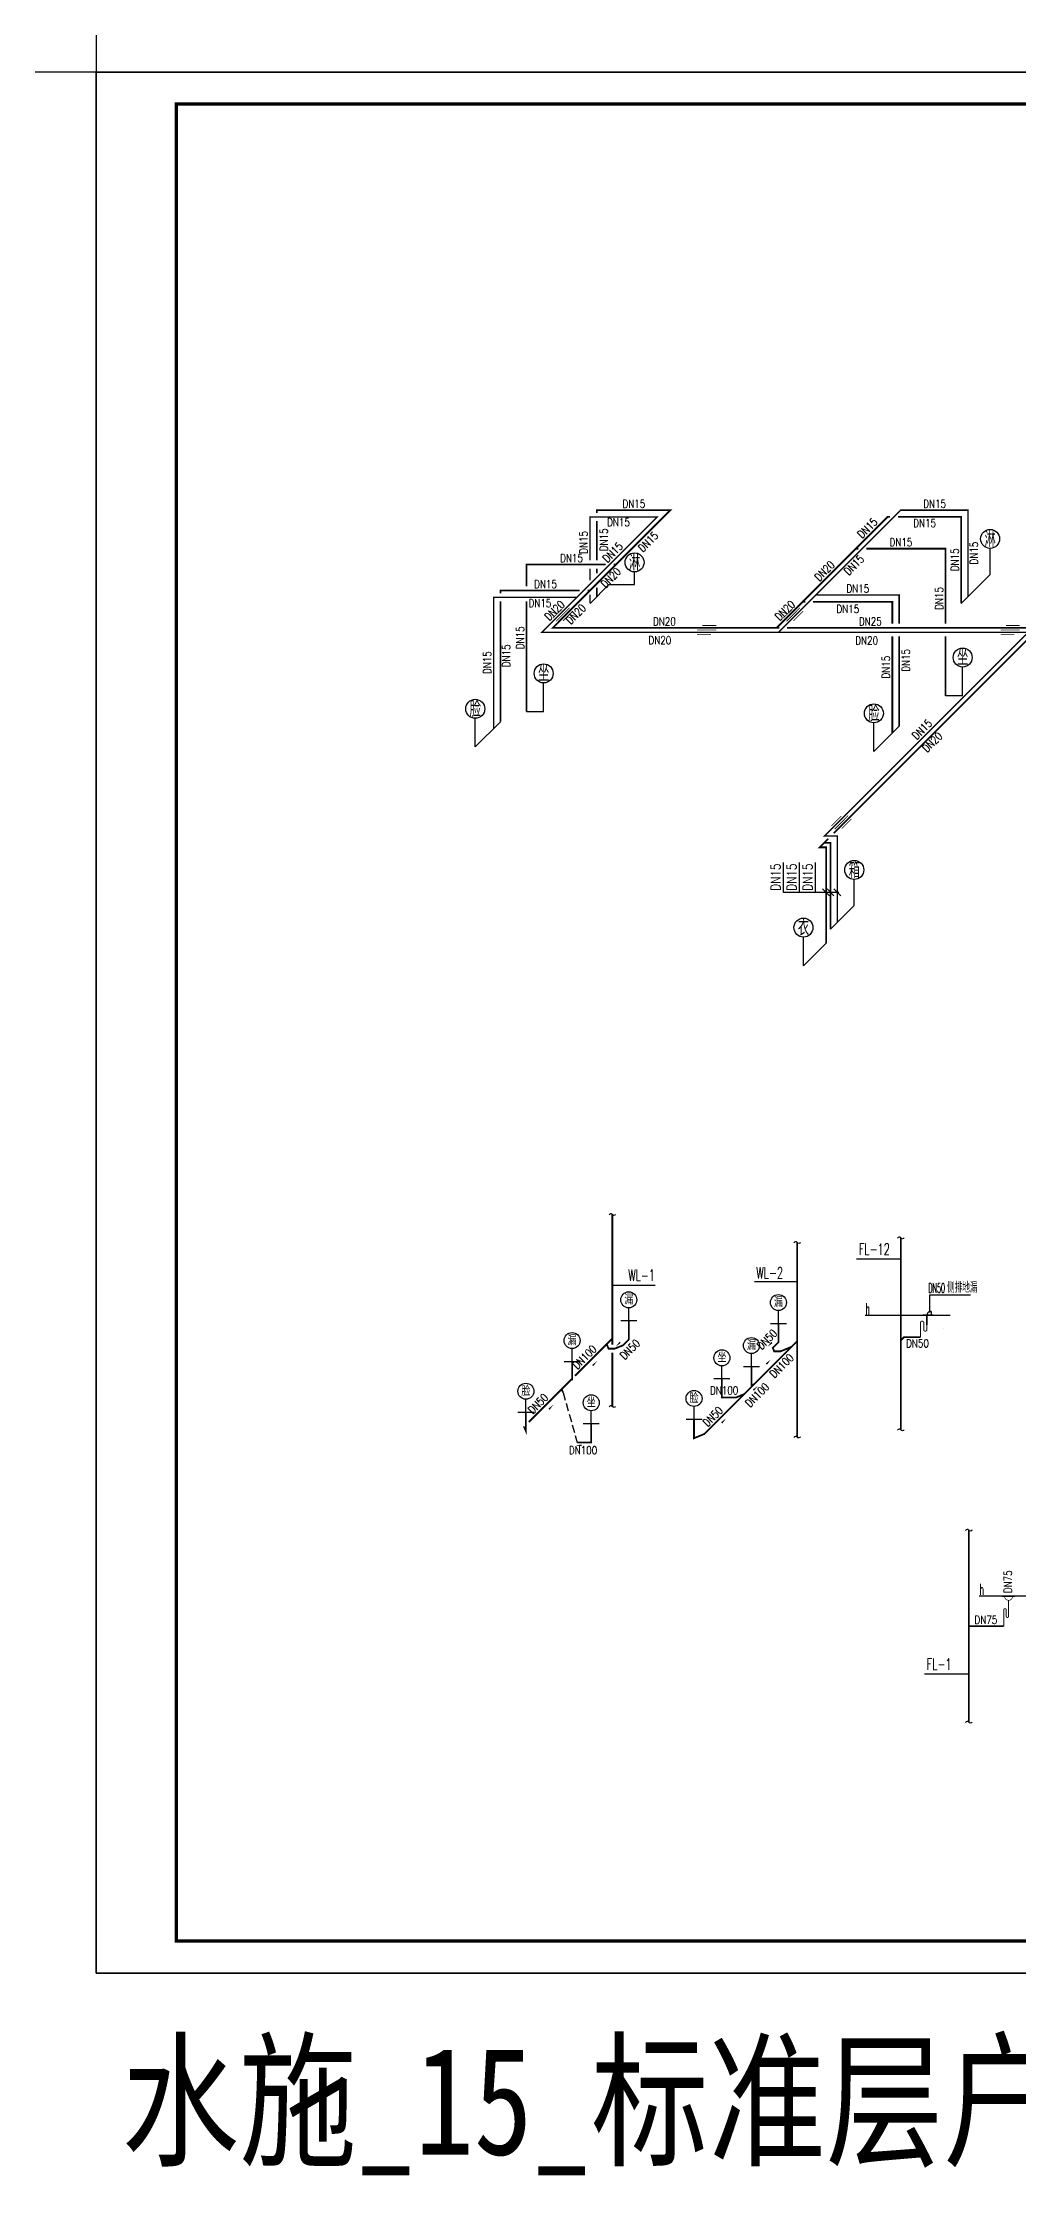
# Model space of a CAD drawing. Extents: x 27938 to 1507990, y 110129 to 923079.
# Drawn here: x 1188546 to 1203793, y 513395 to 546714 of the extents above; entities that cross this region are included whole.
import ezdxf
from ezdxf.enums import TextEntityAlignment as Align

# ---------------------------------------------------------------- set-up
doc = ezdxf.new("R2010")
doc.units = 0
doc.header["$LTSCALE"] = 1000
doc.header["$MEASUREMENT"] = 0
doc.linetypes.add('DASH', pattern=[0.35, 0.25, -0.1])
for name, color, linetype in [('----给排水', 4, 'Continuous'), ('DIM_不分区给水', 3, 'Continuous'), ('DIM_废水', 31, 'Continuous'), ('DIM_污水', 2, 'Continuous'), ('DIM_阳台', 3, 'Continuous'), ('EQUIP_废水', 7, 'Continuous'), ('EQUIP_污水', 7, 'Continuous'), ('PIPE-不分区热给水', 5, 'RJ'), ('PIPE-不分区给水', 3, 'J'), ('PIPE-废水', 31, 'TG_F'), ('PIPE-污水', 2, 'W'), ('S-公用说明', 7, 'Continuous'), ('text', 7, 'Continuous'), ('TEXT_不分区热给水', 7, 'Continuous'), ('TEXT_不分区给水', 7, 'Continuous'), ('TEXT_废水', 7, 'Continuous'), ('TEXT_污水', 7, 'Continuous'), ('TWT_IDEN', 3, 'Continuous'), ('TWT_LEAD', 3, 'Continuous'), ('TWT_TITLE', 7, 'Continuous'), ('VALVE_不分区给水', 7, 'Continuous'), ('WP_DIM', 4, 'Continuous'), ('图框', 140, 'Continuous'), ('导图字', 7, 'Continuous')]:
    doc.layers.add(name, color=color, linetype=linetype)
doc.styles.add('_TWT_PIPEDN', font='SIMPLEX', dxfattribs={"width": 0.8, "height": 3.5, "bigfont": 'HZTXT'})
doc.styles.add('_TWT_SERIAL', font='SIMPLEX', dxfattribs={"width": 0.8, "height": 3.5, "bigfont": 'HZTXT'})
doc.styles.add('DIM_FONT_T3', font='SIMPLEX', dxfattribs={"width": 0.705882, "bigfont": 'GBCBIG'})
doc.styles.add('HZ', font='txt', dxfattribs={"bigfont": 'hztxt'})
doc.styles.get("Standard").update_dxf_attribs({"font": 'gbenor.shx', "bigfont": 'gbcbig.shx'})
doc.styles.add('TG_LINETYPE', font='SIMPLEX', dxfattribs={"width": 0.8, "height": 3, "bigfont": 'HZTXT'})
doc.styles.add('中西文等高字体', font='HZTXT_E.shx', dxfattribs={"width": 0.7, "height": 4, "bigfont": 'hztxt.shx'})
doc.styles.add('黑体', font='simhei.ttf')
doc.linetypes.add('J', pattern='A,3,-0.2,["J",Standard,S=0.25,R=0,X=-0.1,Y=-0.115],-0.2', length=3.4)
doc.linetypes.add('RJ', pattern='A,3,-0.2,["RJ",Standard,S=0.25,R=0,X=-0.1,Y=-0.115],-0.35', length=3.55)
doc.linetypes.add('TG_F', pattern='A,2,-0.3,["F",TG_LINETYPE,S=0.1,R=0,X=-0.23,Y=-0.15],0', length=2.3)
doc.linetypes.add('W', pattern='A,3,-0.2,["W",Standard,S=0.25,R=0,X=-0.1,Y=-0.115],-0.2', length=3.4)

# ---------------------------------------------------------------- blocks, each defined once
blk = doc.blocks.new('A$C4167170E')
blk.add_line((67, 61), (67, 0))
blk.add_lwpolyline([(67, 62, 0.433509), (0, 0, 0.433509)], format="xyb")
blk.add_lwpolyline([(99, 0), (-66, 0)])
at = {"style": 'HZ', "text_generation_flag": 4, "width": 1, "flags": 1}
for tag in ['UNIT', 'SPEC', 'WHAT']:
    blk.add_attdef(tag, (0, 62), '', height=0.0005, rotation=90, dxfattribs=at)
blk = doc.blocks.new('$VALVE$00000533')
at = {"ltscale": 0.5, "const_width": 25}
for points in [[(-225, 75), (225, 75)], [(-225, -75), (225, -75)]]:
    blk.add_lwpolyline(points, dxfattribs=at)
blk = doc.blocks.new('A$C0C247F3C')
at = {"layer": 'VALVE_不分区给水', "xscale": -0.48, "yscale": -0.48, "zscale": 0.48}
for p, rotation in [((10027, 1827), 225.0000000072394), ((10135, 1835), 225.0000000072394), ((13967, 1767), 225.0000000072394), ((14075, 1775), 225.0000000072394), ((15719, 1819), 225.0000000072394), ((15827, 1827), 225.0000000072394), ((10554, 1556), 180), ((14422, 1556), 180), ((274, 274), 225.0000000072394), ((382, 282), 225.0000000072394), ((3874, 274), 225.0000000072394), ((3982, 282), 225.0000000072394), ((8603, 403), 225.0000000072394), ((8711, 411), 225.0000000072394), ((14216, 316), 225.0000000072394), ((14325, 325), 225.0000000072394), ((18823, 223), 225.0000000072394), ((22383, 283), 225.0000000072394), ((22492, 292), 225.0000000072394), ((2534, 0), 180), ((2618, 71), 180), ((7278, 0), 180), ((7361, 71), 180), ((14955, 0), 180), ((15038, 71), 180), ((18715, 215), 225.0000000072394), ((19545, 0), 180), ((19628, 71), 180), ((4627, -2973), 225.0000000072394), ((4736, -2964), 225.0000000072394), ((11457, -3043), 225.0000000072394), ((11565, -3034), 225.0000000072394)]:
    blk.add_blockref('$VALVE$00000533', p, dxfattribs=dict(at, rotation=rotation))
blk = doc.blocks.new('$TwtSys$00000132')
at = {"elevation": 0}
blk.add_lwpolyline([(7, -101, -0.575183), (0, 0, 0.604745), (-11, 101, 16.924828)], format="xyb", dxfattribs=at)
blk = doc.blocks.new('$ATTACHMENT$00000056')
at = {"const_width": 30}
blk.add_lwpolyline([(0, 0), (0, 462, -0.75), (100, 462), (100, 227, 0.749772), (200, 225), (200, 531)], format="xyb", dxfattribs=at)
blk = doc.blocks.new('$ATTACHMENT$00000196')
blk.add_line((53, 944), (-347, 944))
for points, const_width in [([(-25, 944, -1.067664), (-275, 944)], 20), ([(0, 0), (0, 512, 1), (-75, 512), (-75, 312, -1), (-150, 312), (-150, 810)], 30)]:
    blk.add_lwpolyline(points, format="xyb", dxfattribs=dict(const_width=const_width))
at = {"style": 'HZ', "flags": 1}
for tag in ['WHAT', 'SPEC', 'UNIT']:
    blk.add_attdef(tag, (-150, 810), '', height=0.001, dxfattribs=at)

msp = doc.modelspace()

# ---------------------------------------------------------------- hatches: boundary and pattern name
at = {"layer": 'PIPE-不分区热给水'}
for points in [[(1197099.7, 539304.5), (1197099.7, 539315.7), (1197088.4, 539315.7)], [(1197099.7, 539304.5), (1197088.4, 539304.5), (1197088.4, 539315.7)], [(1198149.6, 539304.5), (1198157.5, 539296.5), (1198176.7, 539315.7)], [(1198149.6, 539304.5), (1198149.6, 539315.7), (1198176.7, 539315.7)], [(1201955.6, 539410.5), (1201947.7, 539418.5), (1201951, 539421.8)], [(1201955.6, 539410.5), (1201955.6, 539421.8), (1201951, 539421.8)], [(1203005.5, 539410.5), (1203005.5, 539421.8), (1203016.8, 539421.8)], [(1203005.5, 539410.5), (1203016.8, 539410.5), (1203016.8, 539421.8)], [(1195594.4, 538049.2), (1195594.4, 538060.5), (1195583.2, 538060.5)], [(1195594.4, 538049.2), (1195583.2, 538049.2), (1195583.2, 538060.5)], [(1201929.6, 538084.6), (1201929.6, 538095.8), (1201940.8, 538095.8)], [(1201929.6, 538084.6), (1201940.8, 538084.6), (1201940.8, 538095.8)], [(1196346.3, 537501.2), (1196338.3, 537509.2), (1196319.1, 537490)], [(1196346.3, 537501.2), (1196346.3, 537490), (1196319.1, 537490)], [(1200764.6, 534319.5), (1200756.7, 534327.5), (1200737.5, 534308.3)], [(1200764.6, 534319.5), (1200764.6, 534308.3), (1200737.5, 534308.3)], [(1200964.5, 534319.5), (1200964.5, 534330.8), (1200975.8, 534330.8)], [(1200964.5, 534319.5), (1200975.8, 534319.5), (1200975.8, 534330.8)]]:
    msp.add_hatch(color=256, dxfattribs=at).paths.add_polyline_path(points)
at = {"layer": 'PIPE-不分区给水'}
for points in [[(1197205.7, 539410.5), (1197205.7, 539424.3), (1197192, 539424.3)], [(1197205.7, 539410.5), (1197192, 539410.5), (1197192, 539424.3)], [(1198355.6, 539410.5), (1198365.3, 539400.8), (1198388.8, 539424.3)], [(1198355.6, 539410.5), (1198355.6, 539424.3), (1198388.8, 539424.3)], [(1201749.6, 539304.5), (1201739.8, 539314.2), (1201743.9, 539318.2)], [(1201749.6, 539304.5), (1201749.6, 539318.2), (1201743.9, 539318.2)], [(1202899.5, 539304.5), (1202899.5, 539318.2), (1202913.2, 539318.2)], [(1202899.5, 539304.5), (1202913.2, 539304.5), (1202913.2, 539318.2)], [(1202654.3, 538809.2), (1202654.3, 538823), (1202668.1, 538823)], [(1202654.3, 538809.2), (1202668.1, 538809.2), (1202668.1, 538823)], [(1196107, 538561.9), (1196107, 538575.6), (1196093.2, 538575.6)], [(1196107, 538561.9), (1196093.2, 538561.9), (1196093.2, 538575.6)], [(1195700.5, 538155.3), (1195700.5, 538169), (1195686.7, 538169)], [(1195700.5, 538155.3), (1195686.7, 538155.3), (1195686.7, 538169)], [(1201823.5, 537978.5), (1201823.5, 537992.3), (1201837.3, 537992.3)], [(1201823.5, 537978.5), (1201837.3, 537978.5), (1201837.3, 537992.3)], [(1196517, 537571.9), (1196507.3, 537581.6), (1196483.8, 537558.2)], [(1196517, 537571.9), (1196517, 537558.2), (1196483.8, 537558.2)], [(1200687.9, 534142.8), (1200678.1, 534152.5), (1200654.7, 534129)], [(1200687.9, 534142.8), (1200687.9, 534129), (1200654.7, 534129)], [(1200787.8, 534142.8), (1200787.8, 534156.5), (1200801.5, 534156.5)], [(1200787.8, 534142.8), (1200801.5, 534142.8), (1200801.5, 534156.5)], [(1200858.5, 534213.5), (1200858.5, 534227.2), (1200872.2, 534227.2)], [(1200858.5, 534213.5), (1200872.2, 534213.5), (1200872.2, 534227.2)]]:
    msp.add_hatch(color=256, dxfattribs=at).paths.add_polyline_path(points)
at = {"layer": 'PIPE-废水'}
for points in [[(1202007, 526490.1), (1201997.3, 526499.9), (1202001.3, 526503.9)], [(1202007, 526490.1), (1202007, 526503.9), (1202001.3, 526503.9)]]:
    msp.add_hatch(color=256, dxfattribs=at).paths.add_polyline_path(points)
at = {"layer": 'PIPE-污水'}
for points in [[(1197705.2, 526452.1), (1197714.9, 526442.4), (1197718.9, 526446.4)], [(1197705.2, 526452.1), (1197718.9, 526452.1), (1197718.9, 526446.4)], [(1197388.8, 526310.7), (1197376.1, 526305.4), (1197379.6, 526296.9)], [(1197388.8, 526310.7), (1197388.8, 526296.9), (1197379.6, 526296.9)], [(1197488.8, 526310.7), (1197494, 526298), (1197491.5, 526296.9)], [(1197488.8, 526310.7), (1197488.8, 526296.9), (1197491.5, 526296.9)], [(1197616.8, 526363.7), (1197622.1, 526351), (1197624.6, 526352)], [(1197616.8, 526363.7), (1197626.5, 526354), (1197624.6, 526352)], [(1199955.1, 526321.3), (1199945.4, 526331.1), (1199938.9, 526324.6)], [(1199955.1, 526321.3), (1199942.4, 526316.1), (1199938.9, 526324.6)], [(1199977.1, 526268.3), (1199964.4, 526263), (1199967.9, 526254.5)], [(1199977.1, 526268.3), (1199977.1, 526254.5), (1199967.9, 526254.5)], [(1200043.5, 526409.7), (1200053.2, 526400), (1200057.3, 526404)], [(1200043.5, 526409.7), (1200057.3, 526409.7), (1200057.3, 526404)], [(1200077.1, 526268.3), (1200082.4, 526255.6), (1200079.8, 526254.5)], [(1200077.1, 526268.3), (1200077.1, 526254.5), (1200079.8, 526254.5)], [(1199160.8, 525546.9), (1199160.8, 525533.2), (1199147.1, 525533.2)], [(1199160.8, 525546.9), (1199147.1, 525546.9), (1199147.1, 525533.2)], [(1199380.7, 525546.9), (1199386, 525534.2), (1199383.4, 525533.2)], [(1199380.7, 525546.9), (1199380.7, 525533.2), (1199383.4, 525533.2)], [(1199621.8, 525738), (1199627, 525725.3), (1199608, 525717.4)], [(1199621.8, 525738), (1199608, 525738), (1199608, 525717.4)], [(1196069, 525090.9), (1196059.3, 525100.6), (1196052.8, 525094.1)], [(1196069, 525090.9), (1196056.3, 525085.6), (1196052.8, 525094.1)], [(1196096.8, 525023.7), (1196084.1, 525018.5), (1196110.6, 524954.6)], [(1196096.8, 525023.7), (1196110.6, 525023.7), (1196110.6, 524954.6)], [(1197119, 524845.1), (1197119, 524831.3), (1197132.7, 524831.3)], [(1197119, 524845.1), (1197132.7, 524845.1), (1197132.7, 524831.3)], [(1198724.5, 524910.7), (1198729.8, 524898), (1198710.8, 524890.1)], [(1198724.5, 524910.7), (1198710.8, 524910.7), (1198710.8, 524890.1)], [(1198886.7, 524977.8), (1198892, 524965.1), (1198894.5, 524966.2)], [(1198886.7, 524977.8), (1198896.4, 524968.1), (1198894.5, 524966.2)]]:
    msp.add_hatch(color=256, dxfattribs=at).paths.add_polyline_path(points)

# ---------------------------------------------------------------- linework, layer by layer
at = {"layer": '----给排水', "color": 8, "linetype": 'DASH', "ltscale": 0.5}
msp.add_lwpolyline([(1196677.9, 525624.8), (1196899.1, 524845.1)], dxfattribs=at)
at = {"layer": 'DIM_不分区给水'}
for p, q in [((1200124.4, 533438.7), (1200124.4, 533903.7)), ((1200374.4, 533438.7), (1200374.4, 533903.7)), ((1200624.4, 533438.7), (1200624.4, 533903.7)), ((1200734.7, 533491.7), (1200840.8, 533385.6)), ((1200805.4, 533491.7), (1200911.5, 533385.6)), ((1201017.6, 533385.6), (1200911.5, 533491.7)), ((1200624.4, 533438.7), (1200124.4, 533438.7)), ((1200989.5, 533438.7), (1200624.4, 533438.7))]:
    msp.add_line(p, q, dxfattribs=at)
at = {"layer": 'DIM_废水'}
for p, q in [((1201957, 527706.9), (1201265.4, 527706.9)), ((1203017.5, 521223.5), (1202325.9, 521223.5))]:
    msp.add_line(p, q, dxfattribs=at)
at = {"layer": 'DIM_污水'}
for p, q in [((1197447.9, 527300.2), (1198116.2, 527300.2)), ((1199667.8, 527359.1), (1200336.2, 527359.1))]:
    msp.add_line(p, q, dxfattribs=at)
for points in [[(1197676.6, 526515.6, 0, 0, 0), (1197499.8, 526338.8, 0, 26.7, 0), (1197570.5, 526409.5, 0, 0, 0)], [(1200047.6, 526512.6, 0, 0, 0), (1199870.8, 526335.8, 0, 26.7, 0), (1199941.5, 526406.5, 0, 0, 0)], [(1197034.7, 525940, 0, 0, 0), (1197211.5, 526116.8, 0, 26.7, 0), (1197140.8, 526046.1, 0, 0, 0)], [(1199747.9, 525962.4, 0, 0, 0), (1199924.7, 526139.2, 0, 26.7, 0), (1199854, 526068.5, 0, 0, 0)], [(1199544.9, 525553.5, 0, 0, 0), (1199721.7, 525730.3, 0, 26.7, 0), (1199651, 525659.6, 0, 0, 0)], [(1196352.8, 525258.1, 0, 0, 0), (1196529.6, 525434.9, 0, 26.7, 0), (1196458.9, 525364.2, 0, 0, 0)], [(1199051.5, 525044.2, 0, 0, 0), (1199228.3, 525221, 0, 26.7, 0), (1199157.6, 525150.3, 0, 0, 0)], [(1197119.1, 524799, 0, 0, 0), (1196869.1, 524799, 0, 26.7, 0), (1196969.1, 524799, 0, 0, 0)]]:
    msp.add_lwpolyline(points, format="xyseb", dxfattribs=at)
at = {"layer": 'DIM_阳台', "color": 7}
for p, q in [((1201396.7, 526831.1), (1202727.9, 526831.1)), ((1203180.6, 522447.4), (1204175.1, 522447.4))]:
    msp.add_line(p, q, dxfattribs=at)
at = {"layer": 'PIPE-不分区热给水', "ltscale": 0.25, "const_width": 22.5}
for points in [[(1198149.6, 539304.5), (1196894.3, 538049.2)], [(1197099.7, 539304.5), (1198149.6, 539304.5)], [(1197099.7, 539304.5), (1197099.7, 538625.6)], [(1201955.6, 539410.5), (1200629.7, 538084.6)], [(1203005.5, 539410.5), (1201955.6, 539410.5)], [(1203005.5, 539410.5), (1203005.5, 538060.5)], [(1197099.7, 538498.1), (1197099.7, 538315.8)], [(1195594.4, 538049.2), (1196894.3, 538049.2)], [(1195594.4, 538049.2), (1195594.4, 535999.2)], [(1196894.3, 538049.2), (1196346.3, 537501.2)], [(1197099.7, 538090.8), (1197099.7, 537954.5)], [(1200629.7, 538084.6), (1200046.3, 537501.2)], [(1201929.6, 538084.6), (1200629.7, 538084.6)], [(1201929.6, 538084.6), (1201929.6, 537635.7)], [(1196346.3, 537501.2), (1200046.3, 537501.2)], [(1200046.3, 537501.2), (1203946.3, 537501.2)], [(1200764.6, 534319.5), (1203946.3, 537501.2)], [(1201929.6, 537440), (1201929.6, 536034.6)], [(1200964.5, 534319.5), (1200764.6, 534319.5)], [(1200964.5, 534319.5), (1200964.5, 532969.5)]]:
    msp.add_lwpolyline(points, dxfattribs=at)
at = {"layer": 'PIPE-不分区给水', "ltscale": 0.25, "const_width": 27.5}
for points in [[(1197205.7, 539410.5), (1198355.6, 539410.5)], [(1197205.7, 539365.7), (1197205.7, 539410.5)], [(1197205.7, 538625.6), (1197205.7, 539243.2)], [(1197507, 538561.9), (1198355.6, 539410.5)], [(1201254.3, 538809.2), (1201749.6, 539304.5)], [(1201788.3, 539304.5), (1201749.6, 539304.5)], [(1202899.5, 539304.5), (1201910.8, 539304.5)], [(1202899.5, 537954.5), (1202899.5, 539304.5)], [(1200423.6, 537978.5), (1201254.3, 538809.2)], [(1201293.1, 538809.2), (1201254.3, 538809.2)], [(1202654.3, 538809.2), (1201415.6, 538809.2)], [(1202654.3, 537635.7), (1202654.3, 538809.2)], [(1196107, 538561.9), (1197345.7, 538561.9)], [(1196107, 538219), (1196107, 538561.9)], [(1197100.4, 538155.3), (1197507, 538561.9)], [(1197205.7, 538421.9), (1197205.7, 538498.1)], [(1197468.2, 538561.9), (1197507, 538561.9)], [(1195700.5, 538155.3), (1196939.1, 538155.3)], [(1195700.5, 538110.5), (1195700.5, 538155.3)], [(1196517, 537571.9), (1197100.4, 538155.3)], [(1197061.6, 538155.3), (1197100.4, 538155.3)], [(1197205.7, 538060.5), (1197205.7, 538196.9)], [(1195700.5, 536105.3), (1195700.5, 537988)], [(1196107, 536261.9), (1196107, 537988)], [(1200017, 537571.9), (1200423.6, 537978.5)], [(1200462.4, 537978.5), (1200423.6, 537978.5)], [(1201823.5, 537978.5), (1200584.9, 537978.5)], [(1201823.5, 537635.7), (1201823.5, 537978.5)], [(1196517, 537571.9), (1200017, 537571.9)], [(1200017, 537571.9), (1200055.8, 537571.9)], [(1200178.3, 537571.9), (1204117, 537571.9)], [(1204003, 537457.9), (1200908, 534362.9)], [(1201823.5, 535928.5), (1201823.5, 537440)], [(1202654.3, 536509.2), (1202654.3, 537440)], [(1200758.6, 534213.5), (1200687.9, 534142.8)], [(1200787.8, 534142.8), (1200687.9, 534142.8)], [(1200821.3, 534276.2), (1200758.6, 534213.5)], [(1200858.5, 534213.5), (1200758.6, 534213.5)], [(1200787.8, 532642.8), (1200787.8, 534142.8)], [(1200858.5, 532863.5), (1200858.5, 534213.5)]]:
    msp.add_lwpolyline(points, dxfattribs=at)
at = {"layer": 'PIPE-废水', "ltscale": 0.25, "const_width": 27.5}
for points in [[(1201957, 526440.2), (1201957, 528040)], [(1202364, 526680.3), (1202364, 526831.1)], [(1202007, 526490.1), (1201957, 526440.2)], [(1201957, 525040), (1201957, 526440.2)], [(1202007, 526490.1), (1202264, 526490.1)], [(1203017.5, 521973.5), (1203017.5, 523473.5)], [(1203017.5, 520473.5), (1203017.5, 521973.5)]]:
    msp.add_lwpolyline(points, dxfattribs=at)
at = {"layer": 'PIPE-废水', "ltscale": 0.5, "const_width": 27.5}
msp.add_lwpolyline([(1203017.5, 521973.5), (1203565.6, 521973.5)], dxfattribs=at)
at = {"layer": 'PIPE-污水', "ltscale": 0.25, "const_width": 27.5}
for points in [[(1197447.9, 526469.8), (1197447.9, 528404.5)], [(1200336.2, 526427.4), (1200336.2, 527967)], [(1197359.5, 526381.4), (1197447.9, 526469.8)], [(1197616.8, 526363.7), (1197705.2, 526452.1)], [(1197705.2, 526452.1), (1197705.2, 526748)], [(1200043.5, 526409.7), (1200043.5, 526705.7)], [(1196818.8, 525815.7), (1196818.8, 526111.6)], [(1196863.9, 525885.8), (1197359.5, 526381.4)], [(1197388.8, 526310.7), (1197359.5, 526381.4)], [(1197388.8, 526310.7), (1197488.8, 526310.7)], [(1197616.8, 526363.7), (1197488.8, 526310.7)], [(1199664.4, 525755.6), (1200247.8, 526339)], [(1199955.1, 526321.3), (1200043.5, 526409.7)], [(1199955.1, 526321.3), (1199977.1, 526268.3)], [(1200077.1, 526268.3), (1199977.1, 526268.3)], [(1200077.1, 526268.3), (1200247.8, 526339)], [(1200247.8, 526339), (1200336.2, 526427.4)], [(1200336.2, 524927.4), (1200336.2, 526427.4)], [(1196655.9, 525677.8), (1196811.5, 525833.4)], [(1196811.5, 525833.4), (1196818.8, 525815.7)], [(1199160.8, 525546.9), (1199160.8, 525842.9)], [(1199621.8, 525738), (1199621.8, 526033.9)], [(1196141.9, 525163.8), (1196655.9, 525677.8)], [(1196677.9, 525624.8), (1196655.9, 525677.8)], [(1198886.7, 524977.8), (1199664.4, 525755.6)], [(1199380.7, 525546.9), (1199160.8, 525546.9)], [(1199380.7, 525546.9), (1199508.7, 525600)], [(1199664.4, 525755.6), (1199621.8, 525738)], [(1196096.8, 525023.7), (1196096.8, 525319.7)], [(1197119, 524845.1), (1197119, 525141)], [(1198724.5, 524910.7), (1198724.5, 525206.6)], [(1196069, 525090.9), (1196096.8, 525023.7)], [(1196899.1, 524845.1), (1197119, 524845.1)], [(1198886.7, 524977.8), (1198724.5, 524910.7)]]:
    msp.add_lwpolyline(points, dxfattribs=at)
at = {"layer": 'PIPE-污水', "ltscale": 0.5, "const_width": 27.5}
for points in [[(1197447.9, 526374.4), (1197447.9, 526469.8)], [(1197447.9, 525404.5), (1197447.9, 526246.9)]]:
    msp.add_lwpolyline(points, dxfattribs=at)
at = {"layer": 'S-公用说明'}
for centre in [(1203351.3, 538961.3), (1197795.5, 538594.1), (1202922.3, 537107.7), (1196374.9, 536860.4), (1195306.4, 536306.7), (1201535.5, 536236), (1201229, 533789), (1200434.5, 532888)]:
    msp.add_circle(centre, 148.5, dxfattribs=at)
at = {"layer": 'text', "color": 2}
msp.add_lwpolyline([(1189384.5, 546254.9), (1158384.5, 546254.9), (1158384.5, 564063.2), (1189384.5, 564063.2)], close=True, dxfattribs=at)
at = {"layer": 'TWT_IDEN'}
for p, q in [((1197705.2, 526748, 0.2), (1197705.2, 526948, 0.2)), ((1200043.5, 526705.7, 0.2), (1200043.5, 526905.7, 0.2)), ((1197580.2, 526748, 0.2), (1197830.2, 526748, 0.2)), ((1199918.5, 526705.7, 0.2), (1200168.5, 526705.7, 0.2)), ((1196818.8, 526111.6, 0.2), (1196818.8, 526311.6, 0.2)), ((1199621.8, 526033.9, 0.2), (1199621.8, 526233.9, 0.2)), ((1196693.8, 526111.6, 0.2), (1196943.8, 526111.6, 0.2)), ((1199035.8, 525841.8, 0.2), (1199285.8, 525841.8, 0.2)), ((1199160.8, 525841.8, 0.2), (1199160.8, 526041.8, 0.2)), ((1199496.8, 526033.9, 0.2), (1199746.8, 526033.9, 0.2)), ((1196096.8, 525319.7, 0.2), (1196096.8, 525519.7, 0.2)), ((1195971.8, 525319.7, 0.2), (1196221.8, 525319.7, 0.2)), ((1196994, 525140, 0.2), (1197244, 525140, 0.2)), ((1197119, 525140, 0.2), (1197119, 525340, 0.2)), ((1198599.5, 525206.6, 0.2), (1198849.5, 525206.6, 0.2)), ((1198724.5, 525206.6, 0.2), (1198724.5, 525406.6, 0.2))]:
    msp.add_line(p, q, dxfattribs=at)
for centre in [(1197705.2, 527073), (1200043.5, 527030.7), (1196818.8, 526436.6), (1199621.8, 526358.9), (1199160.8, 526166.8), (1196096.8, 525644.7), (1197119, 525465), (1198724.5, 525531.6)]:
    msp.add_circle(centre, 125, dxfattribs=at)
at = {"layer": 'TWT_LEAD'}
for p, q in [((1202409.6, 526876.9), (1202409.6, 527148.8)), ((1202409.6, 527148.8), (1203045.1, 527148.8))]:
    msp.add_line(p, q, dxfattribs=at)
at = {"layer": 'TWT_TITLE'}
msp.add_lwpolyline([(1189384.5, 516554.9), (1242250.5, 516554.9), (1242250.5, 546254.9), (1189384.5, 546254.9)], close=True, dxfattribs=at)
at = {"layer": 'TWT_TITLE', "const_width": 50}
msp.add_lwpolyline([(1190634.5, 517054.9), (1241750.5, 517054.9), (1241750.5, 545754.9), (1190634.5, 545754.9)], close=True, dxfattribs=at)
at = {"layer": 'WP_DIM'}
for p, q in [((1203351.3, 538406.3), (1203351.3, 538812.8)), ((1197795.5, 538249.2), (1197795.5, 538445.6)), ((1202922.3, 536509.2), (1202922.3, 536959.2)), ((1196374.9, 536261.9), (1196374.9, 536711.9)), ((1195306.4, 535711.2), (1195306.4, 536158.2)), ((1201535.5, 535640.5), (1201535.5, 536087.5)), ((1201229, 533234), (1201229, 533640.5)), ((1200434.5, 532289.5), (1200434.5, 532739.5)), ((1200787.8, 532642.8), (1200434.5, 532289.5))]:
    msp.add_line(p, q, dxfattribs=at)
for points in [[(1197099.7, 537954.5), (1197394.4, 538249.2), (1197795.5, 538249.2)], [(1202899.5, 537954.5), (1203351.3, 538406.3), (1203351.3, 538406.3)], [(1202922.3, 536509.2), (1202654.3, 536509.2)], [(1196374.9, 536261.9), (1196107, 536261.9)], [(1195700.5, 536105.3), (1195306.4, 535711.2)], [(1201929.6, 536034.6), (1201535.5, 535640.5)], [(1200858.5, 532863.5), (1201229, 533234), (1201229, 533234)]]:
    msp.add_lwpolyline(points, dxfattribs=at)
at = {"layer": '图框'}
msp.add_lwpolyline([(1189384.5, 546254.9), (1242250.5, 546254.9), (1242250.5, 516554.9), (1189384.5, 516554.9)], close=True, dxfattribs=at)
msp.add_lwpolyline([(1189384.5, 546254.9), (1242250.5, 546254.9), (1242250.5, 516554.9), (1189384.5, 516554.9)], close=True, dxfattribs=at)
at = {"layer": '图框', "const_width": 50}
msp.add_lwpolyline([(1241750.5, 517054.9), (1241750.5, 545754.9), (1190634.5, 545754.9), (1190634.5, 517054.9)], close=True, dxfattribs=at)

# ---------------------------------------------------------------- block references
at = {"layer": '----给排水', "ltscale": 0.5}
msp.add_blockref('A$C4167170E', (1202364, 526831.1), dxfattribs=at)
at = {"layer": 'EQUIP_废水', "xscale": 0.5, "yscale": 0.5, "zscale": 0.5, "rotation": 90}
for p in [(1201957, 528040), (1201957, 525040), (1203017.5, 523473.5), (1203017.5, 520473.5)]:
    msp.add_blockref('$TwtSys$00000132', p, dxfattribs=at)
at = {"layer": 'EQUIP_污水', "xscale": 0.5, "zscale": 0.5}
for name, p, yscale, rotation in [('$TwtSys$00000132', (1197447.9, 528404.5), 0.5, 90), ('$TwtSys$00000132', (1200336.2, 527967), 0.5, 90), ('$TwtSys$00000132', (1197447.9, 525404.5), 0.5, 90), ('$TwtSys$00000132', (1200336.2, 524927.4), 0.5, 90), ('$ATTACHMENT$00000196', (1203565.6, 521973.5), -0.5, 180)]:
    msp.add_blockref(name, p, dxfattribs=dict(at, yscale=yscale, rotation=rotation))
at = {"layer": 'EQUIP_污水', "xscale": 0.5, "yscale": 0.5, "zscale": 0.5}
msp.add_blockref('$ATTACHMENT$00000056', (1202264, 526490.1), dxfattribs=at)
at = {"layer": 'VALVE_不分区给水'}
msp.add_blockref('A$C0C247F3C', (1196346.3, 537501.2), dxfattribs=at)

# ---------------------------------------------------------------- texts
at = {"style": 'HZ', "text_generation_flag": 4, "width": 1, "flags": 1}
for tag, s in [('WHAT', '雨水斗'), ('SPEC', 'DN100'), ('UNIT', '套')]:
    msp.add_attdef(tag, (1202630.6, 526623.6), s, height=0.0005, rotation=90, dxfattribs=at)
at = {"layer": 'DIM_不分区给水', "color": 7, "style": '_TWT_PIPEDN', "width": 0.8}
for p in [(1200074.4, 533463.7), (1200324.4, 533463.7), (1200574.4, 533463.7)]:
    msp.add_text('DN15', height=150, rotation=90, dxfattribs=at).set_placement(p)
at = {"layer": 'DIM_废水', "color": 7, "style": '_TWT_SERIAL', "width": 0.64}
for s, p in [('FL-12', (1201300.4, 527776.9)), ('FL-1', (1202360.9, 521293.5))]:
    msp.add_text(s, height=175, dxfattribs=at).set_placement(p)
at = {"layer": 'DIM_污水', "color": 7, "style": '_TWT_SERIAL', "width": 0.64}
for s, p in [('WL-1', (1197697.2, 527370.2)), ('WL-2', (1199698.5, 527408.6))]:
    msp.add_text(s, height=175, dxfattribs=at).set_placement(p)
at = {"layer": 'DIM_阳台', "color": 7, "style": '_TWT_SERIAL', "width": 0.48}
for p in [(1201404.1, 526845.4), (1203187.9, 522461.7)]:
    msp.add_text('h', height=175, dxfattribs=at).set_placement(p)
at = {"layer": 'S-公用说明', "style": '中西文等高字体', "width": 0.7}
for s, p in [('淋', (1203351.3, 538961.3)), ('淋', (1197795.5, 538594.1)), ('坐', (1202922.3, 537107.7)), ('坐', (1196374.9, 536860.4)), ('脸', (1195306.4, 536306.7)), ('脸', (1201535.5, 536236)), ('箱', (1201229, 533789)), ('衣', (1200434.5, 532888))]:
    msp.add_text(s, height=250, dxfattribs=at).set_placement(p, align=Align.MIDDLE_CENTER)
at = {"layer": 'TEXT_不分区热给水', "style": '_TWT_PIPEDN', "width": 0.8}
for s, p in [('DN15', (1202306.8, 539448)), ('DN15', (1197366, 539158.7)), ('DN15', (1201105.8, 538122.1)), ('DN15', (1196139.6, 537894.5)), ('DN20', (1198013, 537315.2)), ('DN20', (1201244.8, 537310.6))]:
    msp.add_text(s, height=125, dxfattribs=at).set_placement(p)
for s, rotation, p in [('DN15', 90, (1197062.2, 538728.8)), ('DN15', 45, (1197372.5, 538580.5)), ('DN15', 90, (1203161.6, 538561.7)), ('DN15', 45, (1201143.2, 538380.3)), ('DN20', 45, (1196464.1, 537672.1)), ('DN15', 90, (1195556.9, 536850.4)), ('DN15', 90, (1202097.3, 536885.8)), ('DN15', 45, (1202206.1, 535814))]:
    msp.add_text(s, height=125, rotation=rotation, dxfattribs=at).set_placement(p)
at = {"layer": 'TEXT_不分区给水', "style": '_TWT_PIPEDN', "width": 0.8}
for s, p in [('DN15', (1197606.9, 539448)), ('DN15', (1202150.7, 539145.7)), ('DN15', (1201780.5, 538846.7)), ('DN15', (1196633.1, 538599.4)), ('DN15', (1196226.6, 538192.8)), ('DN15', (1200949.7, 537804)), ('DN20', (1198083.7, 537609.4)), ('DN25', (1201302.1, 537609.4))]:
    msp.add_text(s, height=125, dxfattribs=at).set_placement(p)
for s, rotation, p in [('DN15', 45, (1201352.5, 538960.5)), ('DN15', 90, (1197375.5, 538769)), ('DN15', 45, (1197925.5, 538746.2)), ('DN15', 90, (1202862, 538455.7)), ('DN20', 45, (1197343.3, 538184.3)), ('DN20', 45, (1200682.8, 538290.8)), ('DN15', 90, (1202616.8, 537851.5)), ('DN20', 45, (1196796.8, 537616.2)), ('DN20', 45, (1200064.2, 537672.1)), ('DN15', 90, (1196069.5, 537238.1)), ('DN15', 90, (1195852.6, 536956.5)), ('DN15', 90, (1201786, 536779.7)), ('DN20', 45, (1202366.4, 535615.6))]:
    msp.add_text(s, height=125, rotation=rotation, dxfattribs=at).set_placement(p)
at = {"layer": 'TEXT_废水', "style": '_TWT_PIPEDN', "width": 0.8}
for rotation, p in [(90, (1203692.3, 522490)), (360, (1203108.3, 522011))]:
    msp.add_text('DN75', height=125, rotation=rotation, dxfattribs=at).set_placement(p)
at = {"layer": 'TEXT_污水', "style": '_TWT_PIPEDN', "width": 0.8}
for s, rotation, p in [('DN50', 45.00318, (1199783.6, 526284.2)), ('DN50', 0.00318, (1202038.9, 526330.7)), ('DN100', 45, (1196902.4, 525977.3)), ('DN50', 45, (1197641.9, 526128.7)), ('DN100', 45, (1199982, 525842.2)), ('DN50', 45, (1196206.3, 525281.2)), ('DN100', 45, (1199598.4, 525385.5)), ('DN50', 45.00318, (1198936.1, 525080.3))]:
    msp.add_text(s, height=125, rotation=rotation, dxfattribs=at).set_placement(p)
for p in [(1198974.8, 525594.4), (1196770, 524659.2)]:
    msp.add_text('DN100', height=125, dxfattribs=at).set_placement(p)
at = {"layer": 'TWT_IDEN', "color": 7, "style": '_TWT_SERIAL'}
for s, width, p, p2 in [('漏', 1.114035, (1197634.5, 527002.3), (1197775.9, 527002.3)), ('漏', 1.114035, (1199972.8, 526960), (1200114.2, 526960)), ('漏', 1.114035, (1196748.1, 526365.9), (1196889.5, 526365.9)), ('坐', 1.154545, (1199090.1, 526096.1), (1199231.5, 526096.1)), ('漏', 1.114035, (1199551.1, 526288.2), (1199692.5, 526288.2)), ('脸', 1.040984, (1196026.1, 525574), (1196167.5, 525574)), ('坐', 1.154545, (1197048.3, 525394.3), (1197189.7, 525394.3)), ('脸', 1.040984, (1198653.8, 525460.9), (1198795.2, 525460.9))]:
    msp.add_text(s, height=141.4, dxfattribs=dict(at, width=width)).set_placement(p, p2, align=Align.FIT)
at = {"layer": 'TWT_LEAD', "color": 7, "style": 'DIM_FONT_T3'}
for s, height, width, p in [('DN50', 148.75, 0.49827, (1202384.7, 527183.8)), ('侧排地漏', 168.79, 0.705882, (1202677.6, 527183.8))]:
    msp.add_text(s, height=height, dxfattribs=dict(at, width=width)).set_placement(p)
at = {"layer": '导图字', "color": 1, "style": '黑体', "width": 0.8}
msp.add_text('水施_15_标准层户型大样图_A1+0.25', height=1682.363, dxfattribs=at).set_placement((1189780.6, 513717.2))

doc.saveas('drawing.dxf')
